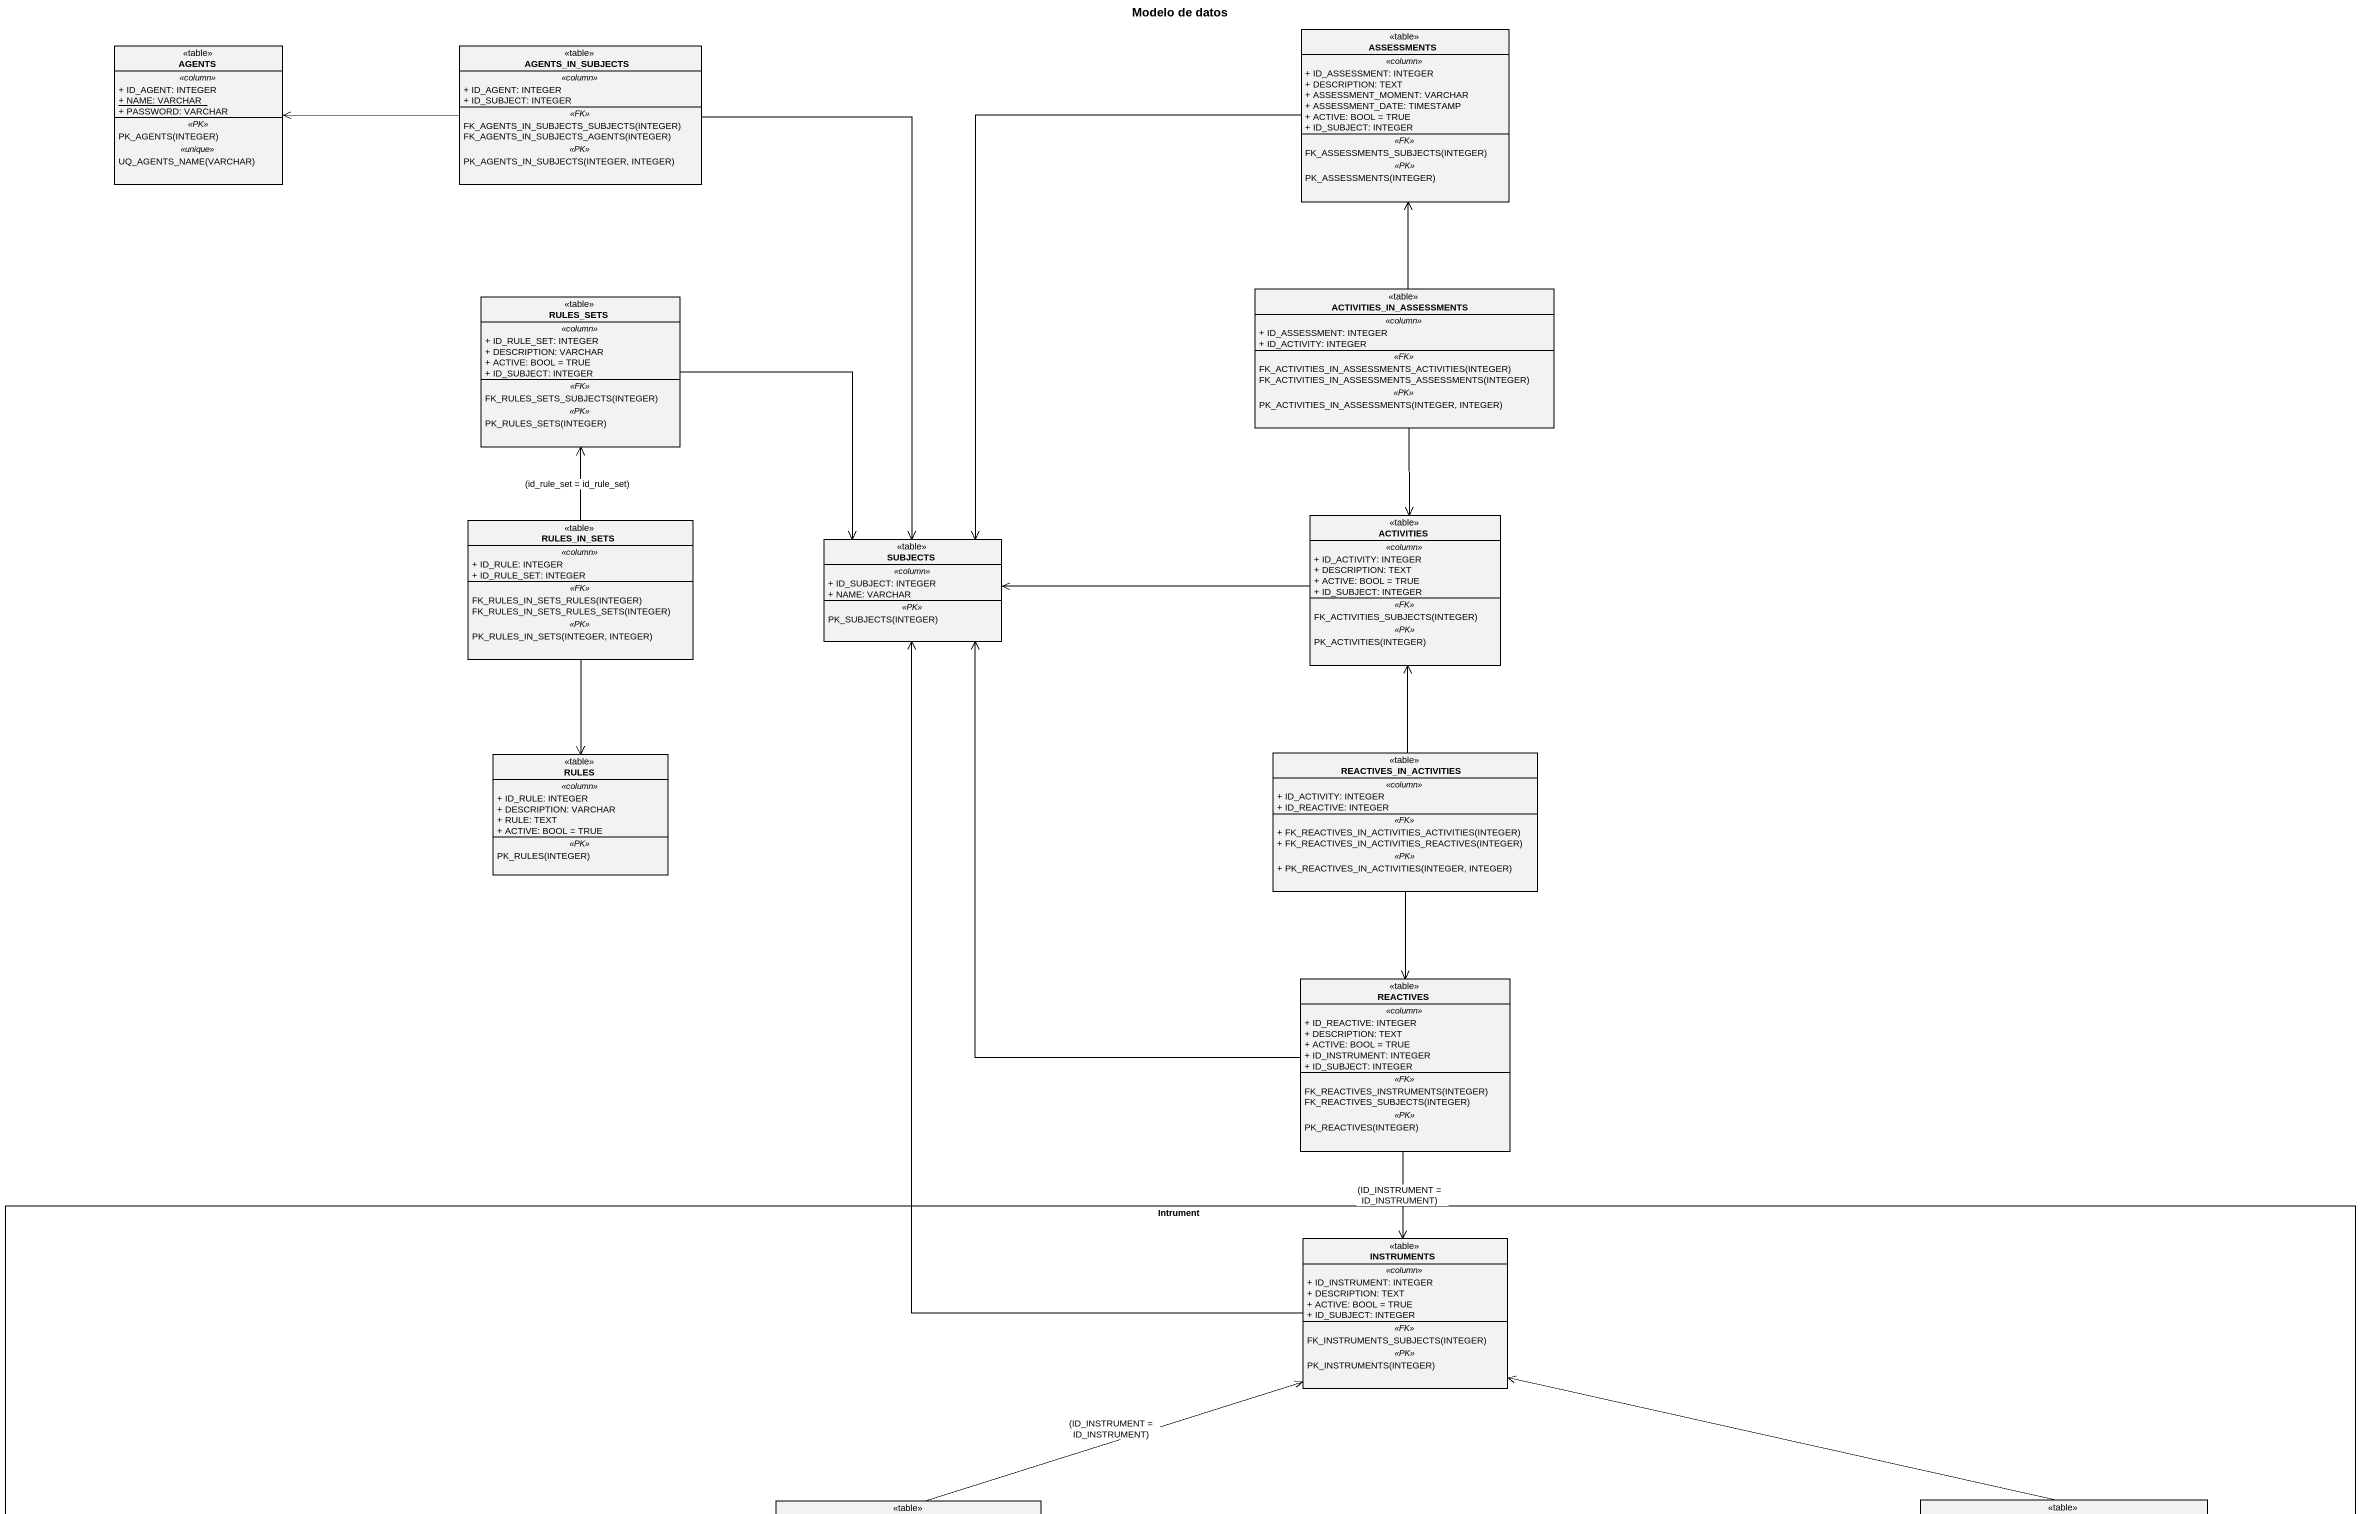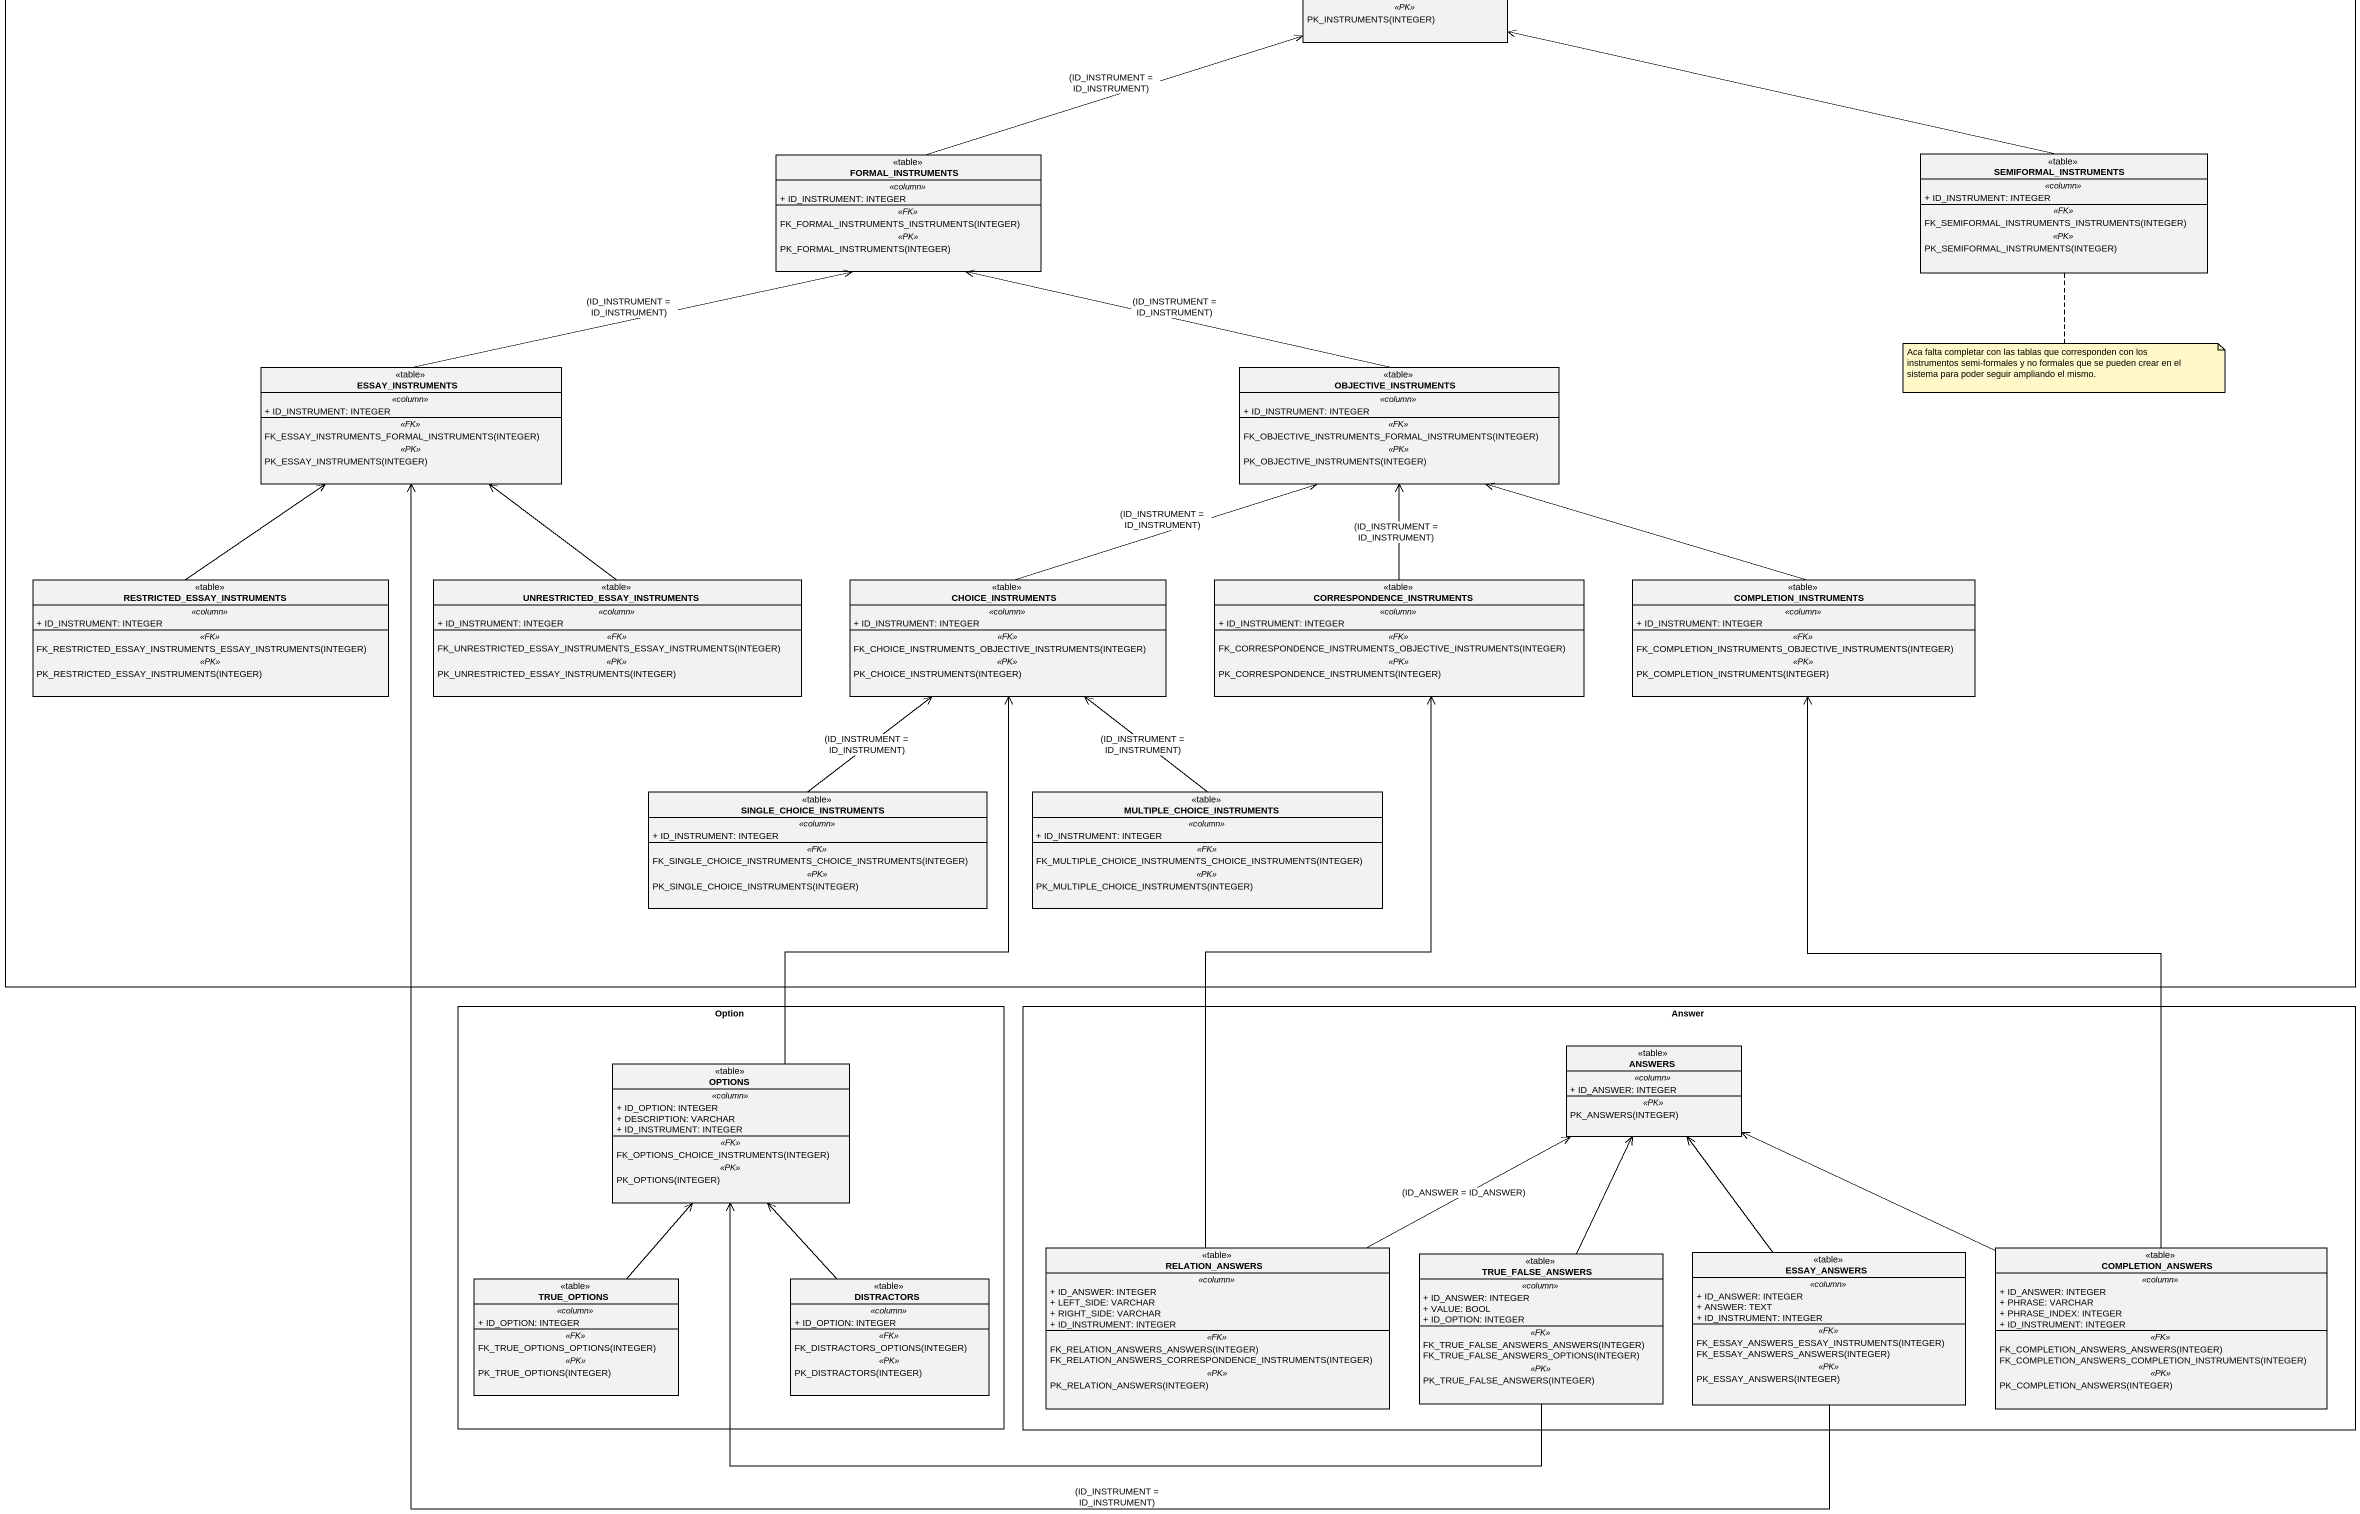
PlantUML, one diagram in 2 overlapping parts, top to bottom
@startuml
title Modelo de datos
hide circle
hide empty members
skinparam classAttributeIconSize 0
class AGENTS <<table>> {
  .. <<column>> ..
  + ID_AGENT: INTEGER
  {static} + NAME: VARCHAR
  + PASSWORD: VARCHAR
  .. <<PK>> ..
  PK_AGENTS(INTEGER)
  .. <<unique>> ..
  UQ_AGENTS_NAME(VARCHAR)
}
class AGENTS_IN_SUBJECTS <<table>> {
  .. <<column>> ..
  + ID_AGENT: INTEGER
  + ID_SUBJECT: INTEGER
  .. <<FK>> ..
  FK_AGENTS_IN_SUBJECTS_SUBJECTS(INTEGER)
  FK_AGENTS_IN_SUBJECTS_AGENTS(INTEGER)
  .. <<PK>> ..
  PK_AGENTS_IN_SUBJECTS(INTEGER, INTEGER)
}
class ASSESSMENTS <<table>> {
  .. <<column>> ..
  + ID_ASSESSMENT: INTEGER
  + DESCRIPTION: TEXT
  + ASSESSMENT_MOMENT: VARCHAR
  + ASSESSMENT_DATE: TIMESTAMP
  + ACTIVE: BOOL = TRUE
  + ID_SUBJECT: INTEGER
  .. <<FK>> ..
  FK_ASSESSMENTS_SUBJECTS(INTEGER)
  .. <<PK>> ..
  PK_ASSESSMENTS(INTEGER)
}
class ACTIVITIES_IN_ASSESSMENTS <<table>> {
  .. <<column>> ..
  + ID_ASSESSMENT: INTEGER
  + ID_ACTIVITY: INTEGER
  .. <<FK>> ..
  FK_ACTIVITIES_IN_ASSESSMENTS_ACTIVITIES(INTEGER)
  FK_ACTIVITIES_IN_ASSESSMENTS_ASSESSMENTS(INTEGER)
  .. <<PK>> ..
  PK_ACTIVITIES_IN_ASSESSMENTS(INTEGER, INTEGER)
}
class RULES_SETS <<table>> {
  .. <<column>> ..
  + ID_RULE_SET: INTEGER
  + DESCRIPTION: VARCHAR
  + ACTIVE: BOOL = TRUE
  + ID_SUBJECT: INTEGER
  .. <<FK>> ..
  FK_RULES_SETS_SUBJECTS(INTEGER)
  .. <<PK>> ..
  PK_RULES_SETS(INTEGER)
}
class RULES_IN_SETS <<table>> {
  .. <<column>> ..
  + ID_RULE: INTEGER
  + ID_RULE_SET: INTEGER
  .. <<FK>> ..
  FK_RULES_IN_SETS_RULES(INTEGER)
  FK_RULES_IN_SETS_RULES_SETS(INTEGER)
  .. <<PK>> ..
  PK_RULES_IN_SETS(INTEGER, INTEGER)
}
class ACTIVITIES <<table>> {
  .. <<column>> ..
  + ID_ACTIVITY: INTEGER
  + DESCRIPTION: TEXT
  + ACTIVE: BOOL = TRUE
  + ID_SUBJECT: INTEGER
  .. <<FK>> ..
  FK_ACTIVITIES_SUBJECTS(INTEGER)
  .. <<PK>> ..
  PK_ACTIVITIES(INTEGER)
}
class SUBJECTS <<table>> {
  .. <<column>> ..
  + ID_SUBJECT: INTEGER
  + NAME: VARCHAR
  .. <<PK>> ..
  PK_SUBJECTS(INTEGER)
}
class RULES <<table>> {
  .. <<column>> ..
  + ID_RULE: INTEGER
  + DESCRIPTION: VARCHAR
  + RULE: TEXT
  + ACTIVE: BOOL = TRUE
  .. <<PK>> ..
  PK_RULES(INTEGER)
}
class REACTIVES_IN_ACTIVITIES <<table>> {
  .. <<column>> ..
  + ID_ACTIVITY: INTEGER
  + ID_REACTIVE: INTEGER
  .. <<FK>> ..
  + FK_REACTIVES_IN_ACTIVITIES_ACTIVITIES(INTEGER)
  + FK_REACTIVES_IN_ACTIVITIES_REACTIVES(INTEGER)
  .. <<PK>> ..
  + PK_REACTIVES_IN_ACTIVITIES(INTEGER, INTEGER)
}
class REACTIVES <<table>> {
  .. <<column>> ..
  + ID_REACTIVE: INTEGER
  + DESCRIPTION: TEXT
  + ACTIVE: BOOL = TRUE
  + ID_INSTRUMENT: INTEGER
  + ID_SUBJECT: INTEGER
  .. <<FK>> ..
  FK_REACTIVES_INSTRUMENTS(INTEGER)
  FK_REACTIVES_SUBJECTS(INTEGER)
  .. <<PK>> ..
  PK_REACTIVES(INTEGER)
}
rectangle Intrument {
  class INSTRUMENTS <<table>> {
    .. <<column>> ..
    + ID_INSTRUMENT: INTEGER
    + DESCRIPTION: TEXT
    + ACTIVE: BOOL = TRUE
    + ID_SUBJECT: INTEGER
    .. <<FK>> ..
    FK_INSTRUMENTS_SUBJECTS(INTEGER)
    .. <<PK>> ..
    PK_INSTRUMENTS(INTEGER)
  }
  class FORMAL_INSTRUMENTS <<table>> {
    .. <<column>> ..
    + ID_INSTRUMENT: INTEGER
    .. <<FK>> ..
    FK_FORMAL_INSTRUMENTS_INSTRUMENTS(INTEGER)
    .. <<PK>> ..
    PK_FORMAL_INSTRUMENTS(INTEGER)
  }
  class SEMIFORMAL_INSTRUMENTS <<table>> {
    .. <<column>> ..
    + ID_INSTRUMENT: INTEGER
    .. <<FK>> ..
    FK_SEMIFORMAL_INSTRUMENTS_INSTRUMENTS(INTEGER)
    .. <<PK>> ..
    PK_SEMIFORMAL_INSTRUMENTS(INTEGER)
  }
  class ESSAY_INSTRUMENTS <<table>> {
    .. <<column>> ..
    + ID_INSTRUMENT: INTEGER
    .. <<FK>> ..
    FK_ESSAY_INSTRUMENTS_FORMAL_INSTRUMENTS(INTEGER)
    .. <<PK>> ..
    PK_ESSAY_INSTRUMENTS(INTEGER)
  }
  class OBJECTIVE_INSTRUMENTS <<table>> {
    .. <<column>> ..
    + ID_INSTRUMENT: INTEGER
    .. <<FK>> ..
    FK_OBJECTIVE_INSTRUMENTS_FORMAL_INSTRUMENTS(INTEGER)
    .. <<PK>> ..
    PK_OBJECTIVE_INSTRUMENTS(INTEGER)
  }
  class RESTRICTED_ESSAY_INSTRUMENTS <<table>> {
    .. <<column>> ..
    + ID_INSTRUMENT: INTEGER
    .. <<FK>> ..
    FK_RESTRICTED_ESSAY_INSTRUMENTS_ESSAY_INSTRUMENTS(INTEGER)
    .. <<PK>> ..
    PK_RESTRICTED_ESSAY_INSTRUMENTS(INTEGER)
  }
  class "UNRESTRICTED_ESSAY_INSTRUMENTS" as UNRESTRICTED_ESSAY <<table>> {
    .. <<column>> ..
    + ID_INSTRUMENT: INTEGER
    .. <<FK>> ..
    FK_UNRESTRICTED_ESSAY_INSTRUMENTS_ESSAY_INSTRUMENTS(INTEGER)
    .. <<PK>> ..
    PK_UNRESTRICTED_ESSAY_INSTRUMENTS(INTEGER)
  }
  class CHOICE_INSTRUMENTS <<table>> {
    .. <<column>> ..
    + ID_INSTRUMENT: INTEGER
    .. <<FK>> ..
    FK_CHOICE_INSTRUMENTS_OBJECTIVE_INSTRUMENTS(INTEGER)
    .. <<PK>> ..
    PK_CHOICE_INSTRUMENTS(INTEGER)
  }
  class CORRESPONDENCE_INSTRUMENTS <<table>> {
    .. <<column>> ..
    + ID_INSTRUMENT: INTEGER
    .. <<FK>> ..
    FK_CORRESPONDENCE_INSTRUMENTS_OBJECTIVE_INSTRUMENTS(INTEGER)
    .. <<PK>> ..
    PK_CORRESPONDENCE_INSTRUMENTS(INTEGER)
  }
  class COMPLETION_INSTRUMENTS <<table>> {
    .. <<column>> ..
    + ID_INSTRUMENT: INTEGER
    .. <<FK>> ..
    FK_COMPLETION_INSTRUMENTS_OBJECTIVE_INSTRUMENTS(INTEGER)
    .. <<PK>> ..
    PK_COMPLETION_INSTRUMENTS(INTEGER)
  }
  class SINGLE_CHOICE_INSTRUMENTS <<table>> {
    .. <<column>> ..
    + ID_INSTRUMENT: INTEGER
    .. <<FK>> ..
    FK_SINGLE_CHOICE_INSTRUMENTS_CHOICE_INSTRUMENTS(INTEGER)
    .. <<PK>> ..
    PK_SINGLE_CHOICE_INSTRUMENTS(INTEGER)
  }
  class MULTIPLE_CHOICE_INSTRUMENTS <<table>> {
    .. <<column>> ..
    + ID_INSTRUMENT: INTEGER
    .. <<FK>> ..
    FK_MULTIPLE_CHOICE_INSTRUMENTS_CHOICE_INSTRUMENTS(INTEGER)
    .. <<PK>> ..
    PK_MULTIPLE_CHOICE_INSTRUMENTS(INTEGER)
  }
}
rectangle Option {
  class OPTIONS <<table>> {
    .. <<column>> ..
    + ID_OPTION: INTEGER
    + DESCRIPTION: VARCHAR
    + ID_INSTRUMENT: INTEGER
    .. <<FK>> ..
    FK_OPTIONS_CHOICE_INSTRUMENTS(INTEGER)
    .. <<PK>> ..
    PK_OPTIONS(INTEGER)
  }
  class TRUE_OPTIONS <<table>> {
    .. <<column>> ..
    + ID_OPTION: INTEGER
    .. <<FK>> ..
    FK_TRUE_OPTIONS_OPTIONS(INTEGER)
    .. <<PK>> ..
    PK_TRUE_OPTIONS(INTEGER)
  }
  class DISTRACTORS <<table>> {
    .. <<column>> ..
    + ID_OPTION: INTEGER
    .. <<FK>> ..
    FK_DISTRACTORS_OPTIONS(INTEGER)
    .. <<PK>> ..
    PK_DISTRACTORS(INTEGER)
  }
}
rectangle Answer {
  class ANSWERS <<table>> {
    .. <<column>> ..
    + ID_ANSWER: INTEGER
    .. <<PK>> ..
    PK_ANSWERS(INTEGER)
  }
  class RELATION_ANSWERS <<table>> {
    .. <<column>> ..
    + ID_ANSWER: INTEGER
    + LEFT_SIDE: VARCHAR
    + RIGHT_SIDE: VARCHAR
    + ID_INSTRUMENT: INTEGER
    .. <<FK>> ..
    FK_RELATION_ANSWERS_ANSWERS(INTEGER)
    FK_RELATION_ANSWERS_CORRESPONDENCE_INSTRUMENTS(INTEGER)
    .. <<PK>> ..
    PK_RELATION_ANSWERS(INTEGER)
  }
  class TRUE_FALSE_ANSWERS <<table>> {
    .. <<column>> ..
    + ID_ANSWER: INTEGER
    + VALUE: BOOL
    + ID_OPTION: INTEGER
    .. <<FK>> ..
    FK_TRUE_FALSE_ANSWERS_ANSWERS(INTEGER)
    FK_TRUE_FALSE_ANSWERS_OPTIONS(INTEGER)
    .. <<PK>> ..
    PK_TRUE_FALSE_ANSWERS(INTEGER)
  }
  class ESSAY_ANSWERS <<table>> {
    .. <<column>> ..
    + ID_ANSWER: INTEGER
    + ANSWER: TEXT
    + ID_INSTRUMENT: INTEGER
    .. <<FK>> ..
    FK_ESSAY_ANSWERS_ESSAY_INSTRUMENTS(INTEGER)
    FK_ESSAY_ANSWERS_ANSWERS(INTEGER)
    .. <<PK>> ..
    PK_ESSAY_ANSWERS(INTEGER)
  }
  class COMPLETION_ANSWERS <<table>> {
    .. <<column>> ..
    + ID_ANSWER: INTEGER
    + PHRASE: VARCHAR
    + PHRASE_INDEX: INTEGER
    + ID_INSTRUMENT: INTEGER
    .. <<FK>> ..
    FK_COMPLETION_ANSWERS_ANSWERS(INTEGER)
    FK_COMPLETION_ANSWERS_COMPLETION_INSTRUMENTS(INTEGER)
    .. <<PK>> ..
    PK_COMPLETION_ANSWERS(INTEGER)
  }
}
AGENTS_IN_SUBJECTS -left-> AGENTS
AGENTS_IN_SUBJECTS --> SUBJECTS
ASSESSMENTS --> SUBJECTS
ACTIVITIES_IN_ASSESSMENTS -up-> ASSESSMENTS
ACTIVITIES_IN_ASSESSMENTS --> ACTIVITIES
RULES_SETS --> SUBJECTS
RULES_IN_SETS -up-> RULES_SETS : (id_rule_set = id_rule_set)
RULES_IN_SETS --> RULES
ACTIVITIES -left-> SUBJECTS
REACTIVES_IN_ACTIVITIES -up-> ACTIVITIES
REACTIVES_IN_ACTIVITIES --> REACTIVES
REACTIVES -up-> SUBJECTS
REACTIVES --> INSTRUMENTS : (ID_INSTRUMENT = ID_INSTRUMENT)
INSTRUMENTS -up-> SUBJECTS
FORMAL_INSTRUMENTS -right-> INSTRUMENTS : (ID_INSTRUMENT = ID_INSTRUMENT)
SEMIFORMAL_INSTRUMENTS -left-> INSTRUMENTS
ESSAY_INSTRUMENTS -right-> FORMAL_INSTRUMENTS : (ID_INSTRUMENT = ID_INSTRUMENT)
OBJECTIVE_INSTRUMENTS -left-> FORMAL_INSTRUMENTS : (ID_INSTRUMENT = ID_INSTRUMENT)
RESTRICTED_ESSAY_INSTRUMENTS -up-> ESSAY_INSTRUMENTS
UNRESTRICTED_ESSAY -up-> ESSAY_INSTRUMENTS
CHOICE_INSTRUMENTS -right-> OBJECTIVE_INSTRUMENTS : (ID_INSTRUMENT = ID_INSTRUMENT)
CORRESPONDENCE_INSTRUMENTS -up-> OBJECTIVE_INSTRUMENTS : (ID_INSTRUMENT = ID_INSTRUMENT)
COMPLETION_INSTRUMENTS -left-> OBJECTIVE_INSTRUMENTS
SINGLE_CHOICE_INSTRUMENTS -up-> CHOICE_INSTRUMENTS : (ID_INSTRUMENT = ID_INSTRUMENT)
MULTIPLE_CHOICE_INSTRUMENTS -up-> CHOICE_INSTRUMENTS : (ID_INSTRUMENT = ID_INSTRUMENT)
OPTIONS -up-> CHOICE_INSTRUMENTS
RELATION_ANSWERS -up-> CORRESPONDENCE_INSTRUMENTS
RELATION_ANSWERS -right-> ANSWERS : (ID_ANSWER = ID_ANSWER)
TRUE_FALSE_ANSWERS -left-> OPTIONS
TRUE_FALSE_ANSWERS -up-> ANSWERS
ESSAY_ANSWERS -up-> ESSAY_INSTRUMENTS : (ID_INSTRUMENT = ID_INSTRUMENT)
ESSAY_ANSWERS -up-> ANSWERS
COMPLETION_ANSWERS -up-> COMPLETION_INSTRUMENTS
COMPLETION_ANSWERS -left-> ANSWERS
TRUE_OPTIONS -up-> OPTIONS
DISTRACTORS -up-> OPTIONS
note bottom of SEMIFORMAL_INSTRUMENTS : Aca falta completar con las tablas que corresponden con los instrumentos semi-formales y no formales que se pueden crear en el sistema para poder seguir ampliando el mismo.
@enduml
